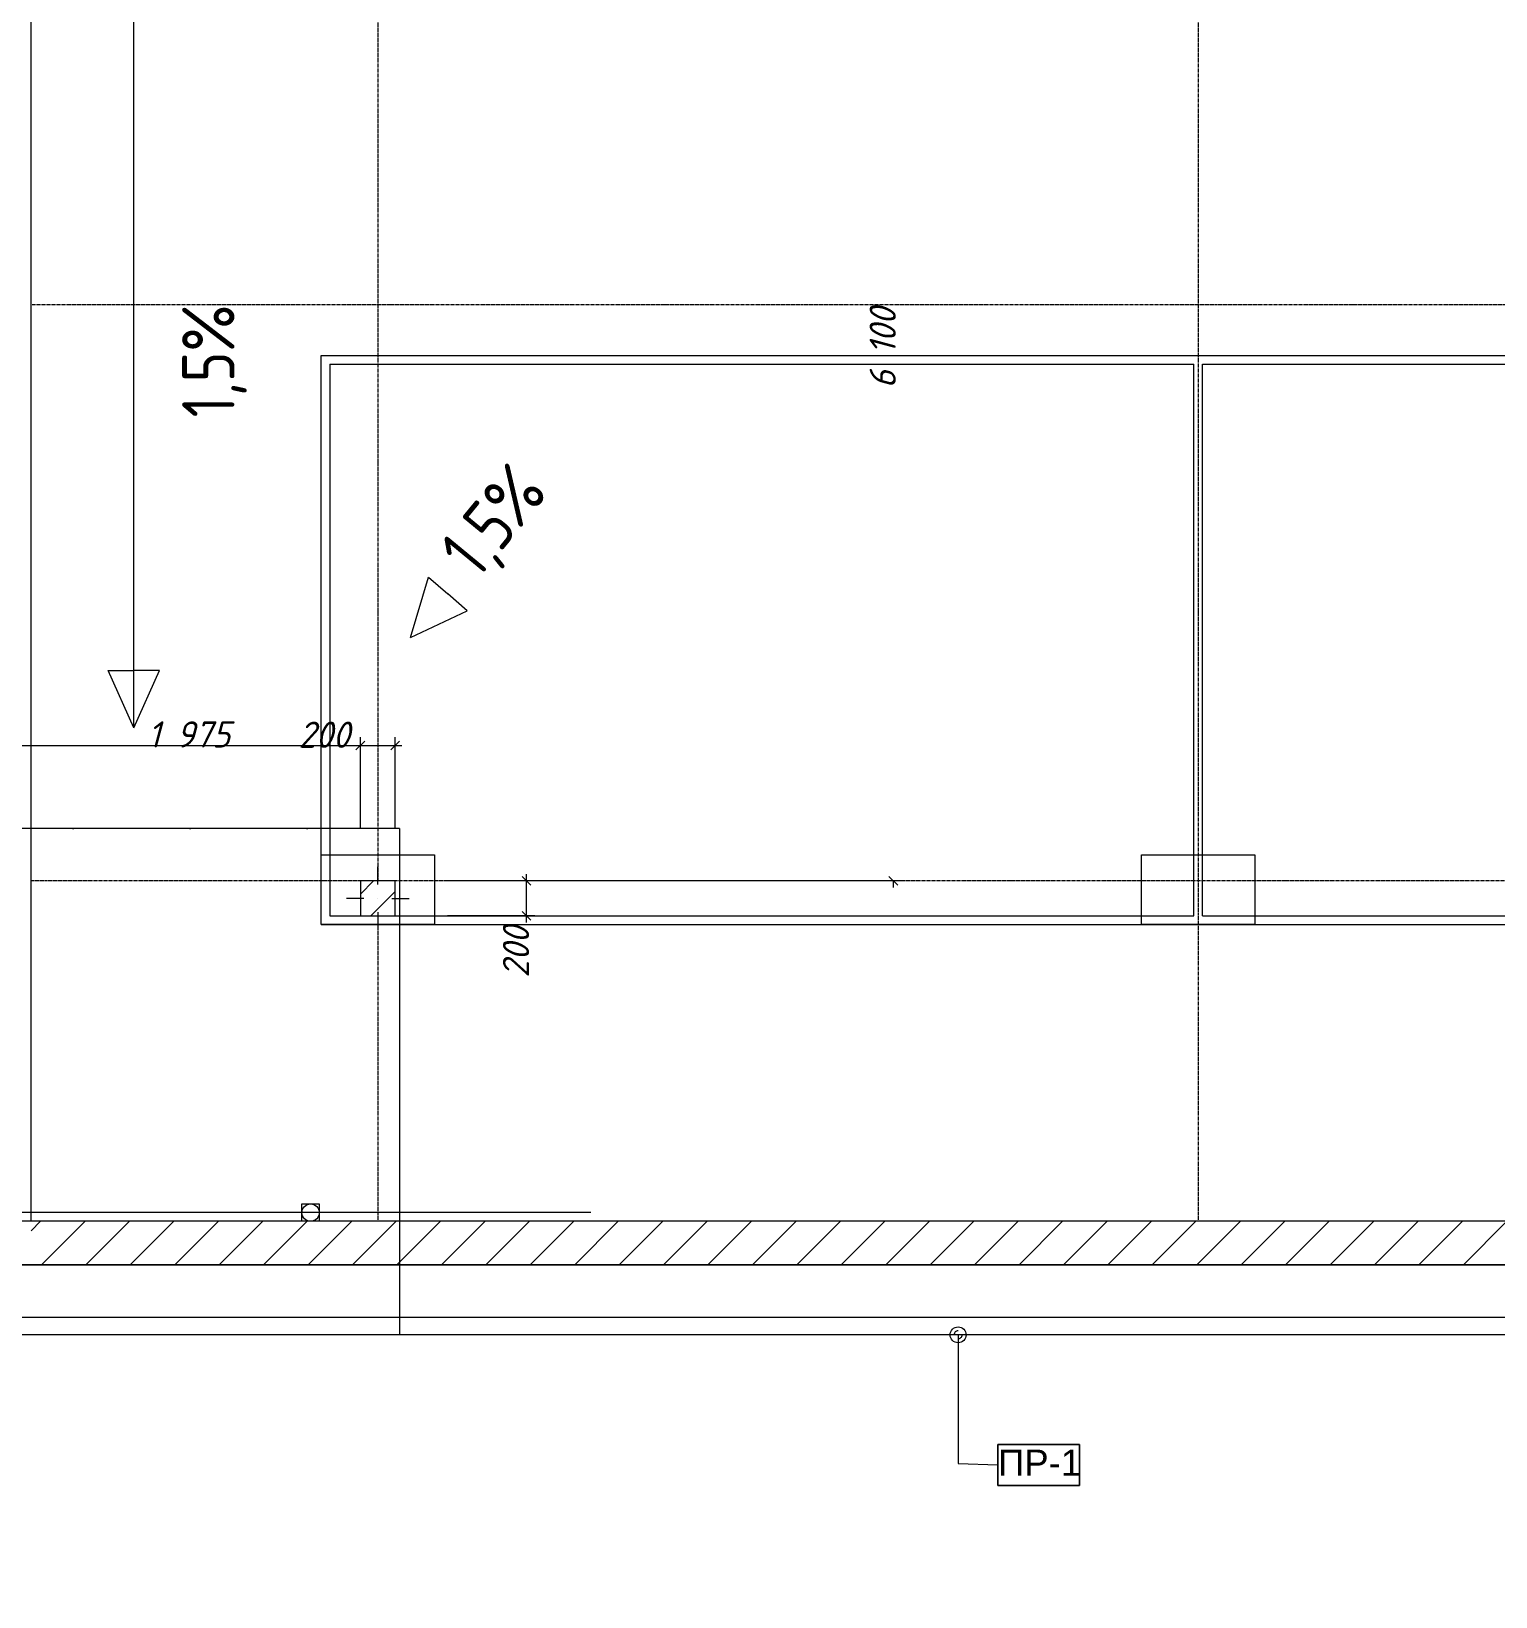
# Model space of a CAD drawing. Header units: millimetres. Extents: x 1499747 to 4341325, y -28481 to 441852.
# Drawn here: x 4202359 to 4210748, y 377965 to 386931 of the extents above; entities that cross this region are included whole.
import ezdxf

# ---------------------------------------------------------------- set-up
doc = ezdxf.new("R2010")
doc.units = ezdxf.units.MM
doc.header["$MEASUREMENT"] = 0
doc.set_wipeout_variables(frame=1)
for name, pattern in [('CENTER2', [28.575, 19.05, -3.175, 3.175, -3.175]), ('Dot & Dashed', [670.277762, 352.777767, -176.388884, 0, -141.111112]), ('Wipeout_Contour', [1000, 0, -1000])]:
    doc.linetypes.add(name, pattern=pattern)
for name, color, linetype, lineweight in [('13 этаж_25_2D - Общий_Ном._пера__1_Ном._пера__7', 7, 'Continuous', 18), ('13 этаж_25_2D - Общий_Ном._пера__20_Ном._пера__1', 1, 'Continuous', 18), ('13 этаж_25_АР 06.03 custom_70_12 этаж_13_Интерьер - Мебель_Ном._пера__7_Ном._пера__7', 7, 'Continuous', 18), ('13 этаж_25_АР 06.03 custom_70_12 этаж_13_Интерьер - Мебель_Ном._пера__8_Ном._пера__8', 8, 'Continuous', 18), ('13 этаж_25_АР 06.03 custom_70_13-ось_Ном._пера__7_Ном._пера__7', 7, 'Continuous', 18), ('13 этаж_25_АР 06.03 custom_70__Оси_Ном._пера__8_Ном._пера__8', 8, 'Continuous', 18), ('13 этаж_25_АР 06.03 custom_70_Зина_Ном._пера__7_Ном._пера__7', 7, 'Continuous', 18), ('13 этаж_25_АР 06.03 custom_70_мет. конструкции_Ном._пера__5_Ном._пера__5', 5, 'Continuous', 18), ('13 этаж_25_АР 06.03 custom_70_парапет 2_Ном._пера__8_Ном._пера__8', 8, 'Continuous', 18), ('13 этаж_25_АР 06.03 custom_70_Подложк_Ном._пера__1_Ном._пера__1', 1, 'Continuous', 18), ('13 этаж_25_АР 06.03 custom_70_Подложк_Ном._пера__8_Ном._пера__8', 8, 'Continuous', 18), ('13 этаж_25_АР 06.03 custom_70_Стойки_Ном._пера__7_Ном._пера__7', 7, 'Continuous', 18), ('13 этаж_25_Конструктив - Колонны_Ном._пера__170_Ном._пера__52', 52, 'Continuous', 18), ('13 этаж_25_Конструктив - Колонны_Ном._пера__20_Ном._пера__1', 1, 'Continuous', 18), ('13 этаж_25_Конструктив - Колонны_Ном._пера__28_Ном._пера__12', 12, 'Continuous', 18), ('13 этаж_25_Конструктив - Колонны_Ном._пера__7', 7, 'Continuous', 18), ('13 этаж_25_Конструктив - Стены Ненесущие Газоблок_Ном._пера__169_Ном._пера__83', 83, 'Continuous', 18), ('13 этаж_25_Конструктив - Стены Ненесущие Газоблок_Ном._пера__47_Ном._пера__7', 7, 'Continuous', 18), ('13 этаж_25_Парапет_Ном._пера__20_Ном._пера__1', 1, 'Continuous', 18), ('13 этаж_25_Размер - ГКЛ перегородки_Ном._пера__1_Ном._пера__7', 7, 'Continuous', 18), ('13 этаж_25_Ребра Навес_Ном._пера__10_Ном._пера__134', 134, 'Continuous', 18), ('13 этаж_25_Ребра Навес_Ном._пера__1_Ном._пера__7', 7, 'Continuous', 18)]:
    doc.layers.add(name, color=color, linetype=linetype, lineweight=lineweight)
doc.layers.add('13 этаж_25_2D - Общий_Ном._пера__20', color=7, linetype='Continuous')
doc.layers.add('13 этаж_25_Конструктив - Колонны', color=7, linetype='Continuous')
doc.styles.add('СГЕНЕРИР_СТИЛЬ_1', font='')
doc.styles.add('СГЕНЕРИР_СТИЛЬ_2', font='arial.ttf')
doc.styles.add('СГЕНЕРИР_СТИЛЬ_3', font='isocpeur.ttf', dxfattribs={"width": 0.8})
doc.styles.get('СГЕНЕРИР_СТИЛЬ_1').set_extended_font_data('GOST Common', italic=True)

msp = doc.modelspace()

# ---------------------------------------------------------------- hatches: boundary and pattern name
at = {"layer": '13 этаж_25_Конструктив - Стены Ненесущие Газоблок_Ном._пера__169_Ном._пера__83', "linetype": 'Continuous', "true_color": 0xc7c8ca}
h = msp.add_hatch(dxfattribs=at)
h.set_pattern_fill('БЛОКИ_БЕТОННЫЕ_ЭФФЕКТИВН_72', color=9, style=0, pattern_type=2)
h.set_pattern_definition([(45, (4194944, 382064.74), (-127.2792, 127.2792), [])])
h.paths.add_polyline_path([(4202359, 379864.7), (4213493.8, 379864.7), (4213493.8, 380114.7), (4202359, 380114.7)])

# ---------------------------------------------------------------- linework, layer by layer
at = {"layer": '13 этаж_25_2D - Общий_Ном._пера__1_Ном._пера__7', "color": 9, "linetype": 'Continuous', "true_color": 0xc7c8ca}
msp.add_line((4207668.5, 379464.7), (4207668.5, 379282.3), dxfattribs=at)
at = {"layer": '13 этаж_25_2D - Общий_Ном._пера__1_Ном._пера__7', "color": 9, "linetype": 'Continuous', "true_color": 0xc7c8ca, "flags": 128}
for points in [[(4207668.5, 379487.5, 0.414214), (4207645.7, 379464.7)], [(4207668.5, 379441.9, 0.414214), (4207691.3, 379464.7)]]:
    msp.add_lwpolyline(points, format="xyb", dxfattribs=at)
at = {"layer": '13 этаж_25_2D - Общий_Ном._пера__1_Ном._пера__7', "color": 9, "linetype": 'Continuous', "true_color": 0xc7c8ca}
msp.add_circle((4207668.5, 379464.7), 45.6, dxfattribs=at)
at = {"layer": '13 этаж_25_АР 06.03 custom_70_12 этаж_13_Интерьер - Мебель_Ном._пера__7_Ном._пера__7', "color": 9, "linetype": 'Continuous', "true_color": 0xc7c8ca, "flags": 128}
msp.add_lwpolyline([(4204019, 381814.7), (4204019, 381864.7)], dxfattribs=at)
at = {"layer": '13 этаж_25_АР 06.03 custom_70_12 этаж_13_Интерьер - Мебель_Ном._пера__8_Ном._пера__8', "color": 9, "linetype": 'Continuous', "true_color": 0xc7c8ca, "flags": 128}
for points in [[(4204019, 382214.7), (4204669, 382214.7), (4204669, 381814.7), (4204019, 381814.7)], [(4204019, 382214.7), (4204669, 382214.7), (4204669, 381814.7), (4204019, 381814.7)], [(4208719, 382214.7), (4209369, 382214.7), (4209369, 381814.7), (4208719, 381814.7)], [(4208719, 382214.7), (4209369, 382214.7), (4209369, 381814.7), (4208719, 381814.7)]]:
    msp.add_lwpolyline(points, close=True, dxfattribs=at)
at = {"layer": '13 этаж_25_АР 06.03 custom_70__Оси_Ном._пера__8_Ном._пера__8', "color": 9, "linetype": 'CENTER2', "true_color": 0xc7c8ca}
for p, q in [((4204344, 394914.7), (4204344, 380114.7)), ((4209044, 394914.7), (4209044, 380114.7)), ((4231644, 385364.7), (4202359, 385364.7)), ((4246744, 382064.7), (4202359, 382064.7))]:
    msp.add_line(p, q, dxfattribs=at)
at = {"layer": '13 этаж_25_АР 06.03 custom_70_Зина_Ном._пера__7_Ном._пера__7', "color": 9, "linetype": 'Continuous', "true_color": 0xc7c8ca}
for p, q in [((4204531.1, 383458.4), (4204634.4, 383804.6)), ((4204634.4, 383804.6), (4204744.7, 383708.4)), ((4204855.1, 383612.2), (4204744.7, 383708.4)), ((4204531.1, 383458.4), (4204855.1, 383612.2)), ((4202946.2, 382941.4), (4202799.8, 383270.3)), ((4202799.8, 383270.3), (4202946.2, 383270.3)), ((4202946.2, 382941.4), (4203092.7, 383270.3)), ((4203092.7, 383270.3), (4202946.2, 383270.3))]:
    msp.add_line(p, q, dxfattribs=at)
at = {"layer": '13 этаж_25_АР 06.03 custom_70_мет. конструкции_Ном._пера__5_Ном._пера__5', "color": 9, "linetype": 'Continuous', "true_color": 0xc7c8ca, "flags": 128}
for points in [[(4204019, 385024.8), (4204019, 385074.8), (4213694, 385074.8)], [(4204019, 381864.7), (4204019, 385074.8)], [(4204019, 385074.8), (4204069, 385074.8)], [(4204069, 385024.8), (4209019, 385024.8)], [(4204069, 385024.8), (4204069, 381864.7)], [(4209019, 381864.7), (4209019, 385024.8)], [(4209069, 385024.8), (4213694, 385024.8)], [(4209069, 381864.7), (4209069, 385024.8)], [(4204069, 381864.7), (4209019, 381864.7)], [(4209069, 381864.7), (4213694, 381864.7)], [(4204019, 381814.7), (4213694, 381814.7)]]:
    msp.add_lwpolyline(points, dxfattribs=at)
at = {"layer": '13 этаж_25_АР 06.03 custom_70_парапет 2_Ном._пера__8_Ном._пера__8', "color": 9, "linetype": 'Continuous', "true_color": 0xc7c8ca, "flags": 128}
msp.add_lwpolyline([(4232243.9, 377964.7), (4213744, 377964.7), (4213744, 380114.7), (4202359, 380114.7), (4202359, 394914.7), (4213694, 394914.7), (4213694, 394014.7)], dxfattribs=at)
at = {"layer": '13 этаж_25_АР 06.03 custom_70_Подложк_Ном._пера__1_Ном._пера__1', "color": 9, "linetype": 'Continuous', "true_color": 0xc7c8ca}
msp.add_circle((4203959, 380164.7), 50, dxfattribs=at)
at = {"layer": '13 этаж_25_АР 06.03 custom_70_Подложк_Ном._пера__8_Ном._пера__8', "color": 9, "linetype": 'Continuous', "true_color": 0xc7c8ca, "flags": 128}
for points in [[(4203909, 380114.7), (4203909, 380214.7), (4204009, 380214.7), (4204009, 380114.7)], [(4204009, 380114.7), (4203909, 380114.7)]]:
    msp.add_lwpolyline(points, dxfattribs=at)
at = {"layer": '13 этаж_25_АР 06.03 custom_70_Стойки_Ном._пера__7_Ном._пера__7', "color": 9, "linetype": 'Continuous', "true_color": 0xc7c8ca, "flags": 128}
msp.add_lwpolyline([(4202946.2, 382941.4), (4202946.2, 392627.1)], dxfattribs=at)
at = {"layer": '13 этаж_25_Конструктив - Стены Ненесущие Газоблок_Ном._пера__47_Ном._пера__7', "color": 9, "linetype": 'Continuous', "true_color": 0xc7c8ca, "flags": 128}
for points in [[(4213493.8, 380114.7), (4202359, 380114.7)], [(4202109, 379864.7), (4213493.8, 379864.7)]]:
    msp.add_lwpolyline(points, dxfattribs=at)
at = {"layer": '13 этаж_25_Парапет_Ном._пера__20_Ном._пера__1', "color": 9, "linetype": 'Continuous', "true_color": 0xc7c8ca}
for p, q in [((4204469, 382364.7), (4195194, 382364.7)), ((4204469, 382364.7), (4204469, 379464.7)), ((4213493.8, 379864.7), (4204469, 379864.7)), ((4204469, 379564.7), (4204469, 379464.7)), ((4204469, 379464.7), (4193144, 379464.7)), ((4213093.8, 379464.7), (4204469, 379464.7))]:
    msp.add_line(p, q, dxfattribs=at)
at = {"layer": '13 этаж_25_Парапет_Ном._пера__20_Ном._пера__1', "color": 9, "linetype": 'Dot & Dashed', "true_color": 0xc7c8ca}
for p, q in [((4204469, 382364.7), (4195194, 382364.7)), ((4213493.8, 379864.7), (4204469, 379864.7))]:
    msp.add_line(p, q, dxfattribs=at)
at = {"layer": '13 этаж_25_Размер - ГКЛ перегородки_Ном._пера__1_Ном._пера__7', "color": 9, "linetype": 'Continuous', "true_color": 0xc7c8ca}
for p, q in [((4204269, 382865.7), (4204219, 382815.7)), ((4204269, 382865.7), (4204219, 382815.7)), ((4204244, 382364.7), (4204244, 382887.6)), ((4204244, 382364.7), (4204244, 382887.6)), ((4204419, 382815.7), (4204469, 382865.7)), ((4204444, 382364.7), (4204444, 382887.6)), ((4202269.1, 382840.7), (4204244, 382840.7)), ((4204244, 382840.7), (4204444, 382840.7)), ((4204444, 382840.7), (4204481.5, 382840.7)), ((4205243.6, 382064.7), (4204744, 382064.7)), ((4207344.5, 382064.7), (4204744, 382064.7)), ((4205221.7, 382039.7), (4205171.7, 382089.7)), ((4205196.7, 382064.7), (4205196.7, 382102.2)), ((4205196.7, 381864.7), (4205196.7, 382064.7)), ((4207272.6, 382089.7), (4207322.6, 382039.7)), ((4207297.6, 382027.2), (4207297.6, 382064.7)), ((4205243.6, 381864.7), (4204744, 381864.7)), ((4205171.7, 381889.7), (4205221.7, 381839.7)), ((4205196.7, 381827.2), (4205196.7, 381864.7)), ((4205565.2, 380164.7), (4201051.3, 380164.7)), ((4205565.2, 380164.7), (4201051.3, 380164.7)), ((4203759, 380114.7), (4201051.3, 380114.7)), ((4203759, 380114.7), (4201051.3, 380114.7)), ((4205565.2, 379864.7), (4201051.3, 379864.7)), ((4205565.2, 379864.7), (4201051.3, 379864.7)), ((4212793.8, 379464.7), (4201051.3, 379464.7))]:
    msp.add_line(p, q, dxfattribs=at)
at = {"layer": '13 этаж_25_Ребра Навес_Ном._пера__10_Ном._пера__134', "color": 9, "linetype": 'Dot & Dashed', "true_color": 0xc7c8ca}
for p, q in [((4213343.8, 379864.7), (4201839.6, 379864.7)), ((4213493.5, 379864.7), (4201989.3, 379864.7)), ((4213493.5, 379864.7), (4201989.3, 379864.7)), ((4213493.6, 379864.7), (4201989.4, 379864.7)), ((4213493.6, 379864.7), (4201989.4, 379864.7)), ((4213493.7, 379864.7), (4201989.5, 379864.7)), ((4213493.7, 379864.7), (4201989.5, 379864.7)), ((4213493.8, 379864.7), (4201989.6, 379864.7)), ((4213493.8, 379864.7), (4201989.6, 379864.7))]:
    msp.add_line(p, q, dxfattribs=at)
at = {"layer": '13 этаж_25_Ребра Навес_Ном._пера__1_Ном._пера__7', "color": 9, "linetype": 'Continuous', "true_color": 0xc7c8ca}
for p, q in [((4204469, 379864.7), (4201839.6, 379864.7)), ((4213493.5, 379864.7), (4201989.3, 379864.7)), ((4213493.5, 379864.7), (4201989.3, 379864.7)), ((4213493.6, 379864.7), (4201989.4, 379864.7)), ((4213493.6, 379864.7), (4201989.4, 379864.7)), ((4213493.7, 379864.7), (4201989.5, 379864.7)), ((4213493.7, 379864.7), (4201989.5, 379864.7)), ((4213493.8, 379864.7), (4201989.6, 379864.7)), ((4213493.8, 379864.7), (4201989.6, 379864.7)), ((4204469, 379564.7), (4201839.6, 379564.7)), ((4213493.5, 379564.7), (4201989.3, 379564.7)), ((4213493.5, 379564.7), (4201989.3, 379564.7)), ((4213193.5, 379564.7), (4201989.4, 379564.7)), ((4213493.6, 379564.7), (4201989.4, 379564.7)), ((4213193.7, 379564.7), (4201989.5, 379564.7)), ((4213493.7, 379564.7), (4201989.5, 379564.7)), ((4213193.6, 379564.7), (4201989.6, 379564.7)), ((4213193.7, 379564.7), (4201989.6, 379564.7))]:
    msp.add_line(p, q, dxfattribs=at)

# ---------------------------------------------------------------- texts
at = {"layer": '13 этаж_25_АР 06.03 custom_70_13-ось_Ном._пера__7_Ном._пера__7', "color": 9, "linetype": 'Continuous', "true_color": 0xc7c8ca, "char_height": 300, "style": 'СГЕНЕРИР_СТИЛЬ_3'}
for s, insert, attachment_point, rotation in [('\\A1;{\\pqr;\\fISOCPEUR|b0|i0|c204|p0;\\W0.800000;1,5%}', (4203593, 385364.7), 9, 90), ('\\A1;{\\pql;\\fISOCPEUR|b0|i0|c204|p0;\\W0.800000;1,5%}', (4204969.2, 383740.1), 7, 50.55352)]:
    msp.add_mtext(s, dxfattribs=dict(at, insert=insert, attachment_point=attachment_point, rotation=rotation))
at = {"layer": '13 этаж_25_Размер - ГКЛ перегородки_Ном._пера__1_Ном._пера__7', "color": 9, "linetype": 'Continuous', "true_color": 0xc7c8ca, "char_height": 150, "attachment_point": 7, "rotation": 90, "style": 'СГЕНЕРИР_СТИЛЬ_1'}
for s, insert in [('\\A1;{\\pql;\\fGOST Common|b0|i1|c204|p0;\\W1.000000;6\xa0100}', (4207311.7, 384884.7)), ('\\A1;{\\pql;\\fGOST Common|b0|i1|c204|p0;\\W1.000000;200}', (4205210.8, 381510.2))]:
    msp.add_mtext(s, dxfattribs=dict(at, insert=insert))
at = {"layer": '13 этаж_25_Размер - ГКЛ перегородки_Ном._пера__1_Ном._пера__7', "color": 9, "linetype": 'Continuous', "true_color": 0xc7c8ca, "char_height": 150, "attachment_point": 7, "style": 'СГЕНЕРИР_СТИЛЬ_1'}
for s, insert in [('\\A1;{\\pql;\\fGOST Common|b0|i1|c204|p0;\\W1.000000;1\xa0975}', (4203026.5, 382828.6)), ('\\A1;{\\pql;\\fGOST Common|b0|i1|c204|p0;\\W1.000000;200}', (4203889.5, 382826.7))]:
    msp.add_mtext(s, dxfattribs=dict(at, insert=insert))

# ---------------------------------------------------------------- next in the draw order: wipeouts: each hides what was drawn before it
at = {"color": 9, "linetype": 'Wipeout_Contour', "ltscale": 4703991.342843842, "true_color": 0xc7c8ca}
msp.add_wipeout([(4207896.6, 378837), (4207896.6, 378601.3), (4208364.6, 378601.3), (4208364.6, 378837)], dxfattribs=at).dxf.layer = '13 этаж_25_2D - Общий_Ном._пера__20'
at = {"color": 9, "linetype": 'Wipeout_Contour', "ltscale": 4689210.465159388, "true_color": 0xc7c8ca}
msp.add_wipeout([(4204244, 381864.7), (4204444, 381864.7), (4204444, 382064.7), (4204244, 382064.7)], dxfattribs=at).dxf.layer = '13 этаж_25_Конструктив - Колонны'

# ---------------------------------------------------------------- next in the draw order: hatches: boundary and pattern name
at = {"layer": '13 этаж_25_Конструктив - Колонны_Ном._пера__170_Ном._пера__52', "linetype": 'Continuous', "true_color": 0xc7c8ca}
h = msp.add_hatch(dxfattribs=at)
h.set_pattern_fill('ЖЕЛЕЗОБЕТОН_0019', color=9, style=0, pattern_type=2)
h.set_pattern_definition([(45, (4194944, 382064.74), (-183.848, 183.848), []), (45, (4194852.08, 382156.66), (-183.848, 183.848), [195, -65, 0, -65])])
h.paths.add_polyline_path([(4204244, 381864.7), (4204444, 381864.7), (4204444, 382064.7), (4204244, 382064.7)])

# ---------------------------------------------------------------- next in the draw order: linework, layer by layer
at = {"layer": '13 этаж_25_2D - Общий_Ном._пера__1_Ном._пера__7', "color": 9, "linetype": 'Continuous', "true_color": 0xc7c8ca, "flags": 128}
msp.add_lwpolyline([(4207668.5, 379464.7), (4207668.5, 378727.8), (4207896.6, 378719.2)], dxfattribs=at)
msp.add_lwpolyline([(4207896.6, 378837), (4208364.6, 378837), (4208364.6, 378601.3), (4207896.6, 378601.3)], close=True, dxfattribs=at)
at = {"layer": '13 этаж_25_2D - Общий_Ном._пера__20_Ном._пера__1', "color": 9, "linetype": 'Continuous', "true_color": 0xc7c8ca}
for p, q in [((4207896.6, 378837), (4207896.6, 378601.3)), ((4208364.6, 378837), (4207896.6, 378837)), ((4208364.6, 378601.3), (4208364.6, 378837)), ((4207896.6, 378601.3), (4208364.6, 378601.3))]:
    msp.add_line(p, q, dxfattribs=at)
at = {"layer": '13 этаж_25_Конструктив - Колонны_Ном._пера__20_Ном._пера__1', "color": 9, "linetype": 'Continuous', "true_color": 0xc7c8ca}
for p, q in [((4204344, 382044.7), (4204344, 382144.7)), ((4204264, 381964.7), (4204164, 381964.7)), ((4204344, 381964.7), (4204344.1, 381964.7)), ((4204424, 381964.7), (4204524, 381964.7)), ((4204344, 381884.7), (4204344, 381784.7))]:
    msp.add_line(p, q, dxfattribs=at)
at = {"layer": '13 этаж_25_Конструктив - Колонны_Ном._пера__28_Ном._пера__12', "color": 9, "linetype": 'Continuous', "true_color": 0xc7c8ca, "flags": 128}
msp.add_lwpolyline([(4204244, 381864.7), (4204444, 381864.7), (4204444, 382064.7), (4204244, 382064.7)], close=True, dxfattribs=at)
at = {"layer": '13 этаж_25_Конструктив - Колонны_Ном._пера__7', "color": 9, "linetype": 'Wipeout_Contour', "true_color": 0xc7c8ca}
for p, q in [((4204444, 382064.7), (4204244, 382064.7)), ((4204244, 382064.7), (4204244, 381864.7)), ((4204444, 381864.7), (4204444, 382064.7)), ((4204244, 381864.7), (4204444, 381864.7))]:
    msp.add_line(p, q, dxfattribs=at)

# ---------------------------------------------------------------- next in the draw order: texts
at = {"layer": '13 этаж_25_2D - Общий_Ном._пера__20_Ном._пера__1', "color": 9, "linetype": 'Continuous', "true_color": 0xc7c8ca, "insert": (4207896.6, 378732), "char_height": 150, "attachment_point": 4, "style": 'СГЕНЕРИР_СТИЛЬ_2'}
msp.add_mtext('\\A1;{\\pql;\\fArial|b0|i0|c204|p0;\\W1.000000;ПР-1}', dxfattribs=at)

doc.saveas('drawing.dxf')
